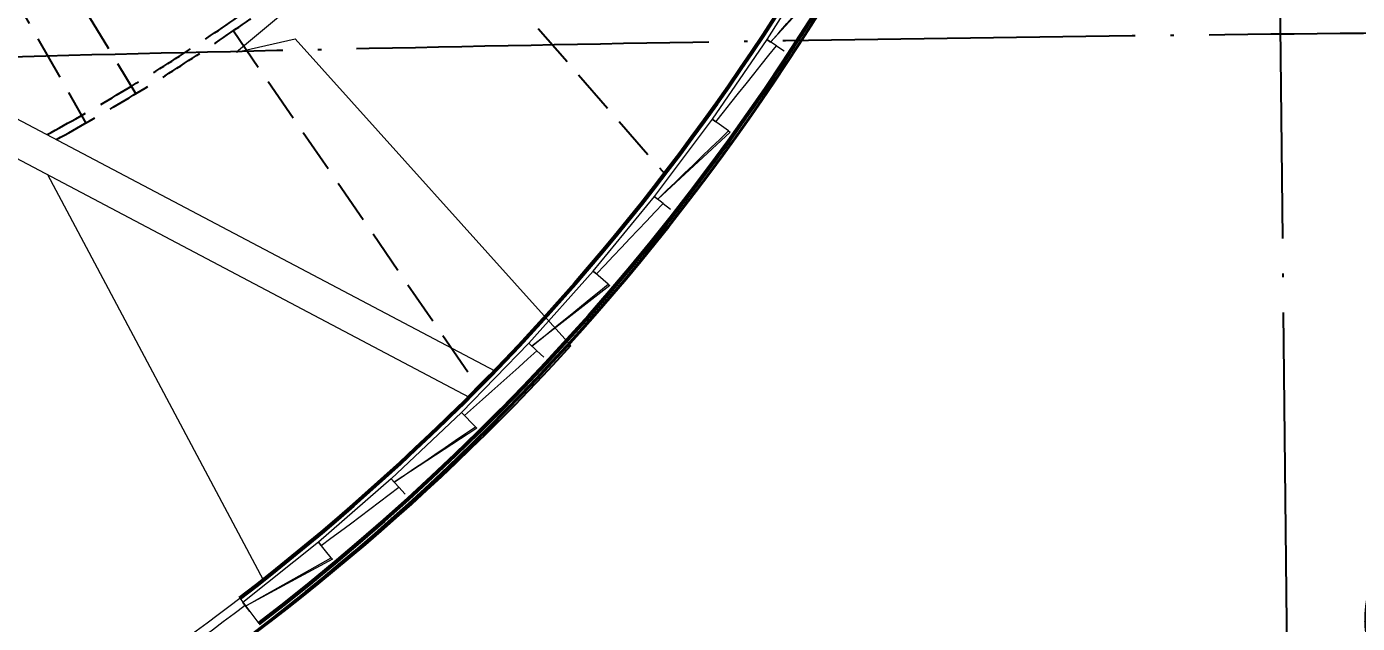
# Model space of a CAD drawing. Header units: millimetres. Extents: x 347599 to 1495443, y -100002 to 152717.
# Drawn here: x 1402459 to 1410013, y 9897 to 13287 of the extents above; entities that cross this region are included whole.
import ezdxf

# ---------------------------------------------------------------- set-up
doc = ezdxf.new("R2010")
doc.units = ezdxf.units.MM
doc.header["$LTSCALE"] = 1000
doc.header["$PDMODE"] = 1
for name, pattern in [('E-RG-1F$0$$0$DOTE', [2.42, 2, -0.2, 0.02, -0.2]), ('E1-RD-1F$0$DASH', [0.35, 0.25, -0.1]), ('XRE1$0$DASH', [0.35, 0.25, -0.1])]:
    doc.linetypes.add(name, pattern=pattern)
doc.layers.get('0').update_dxf_attribs({"linetype": 'CONTINUOUS'})
doc.layers.get('Defpoints').update_dxf_attribs({"linetype": 'CONTINUOUS'})
for name, color, linetype in [('A—墙体', 7, 'CONTINUOUS'), ('A—楼梯、电梯、栏杆', 50, 'CONTINUOUS'), ('A—设备管丼、主管符号', 50, 'CONTINUOUS'), ('A—轴线、尺寸', 1, 'CONTINUOUS'), ('E1-RD-1F$0$C-NAME-DIM100', 13, 'CONTINUOUS'), ('轴线100', 1, 'CONTINUOUS')]:
    doc.layers.add(name, color=color, linetype=linetype)
for name, color, linetype, lineweight in [('E1-RD-1F$0$$0$A-GLAZ', 140, 'CONTINUOUS', 5), ('E1-RD-1F$0$$3$A-FLOR-STRS', 2, 'CONTINUOUS', 5), ('E1-RD-1F$0$$3$A-WALL', 7, 'CONTINUOUS', 5), ('E1-RD-1F$0$A-FLOR-STRS', 2, 'CONTINUOUS', 5), ('E1-RD-1F$0$A-WALL', 7, 'CONTINUOUS', 5)]:
    doc.layers.add(name, color=color, linetype=linetype, lineweight=lineweight)
doc.styles.add('ARIAL', font='simhei.ttf', dxfattribs={"width": 0.9})
doc.dimstyles.new('200', dxfattribs={"dimscale": 200, "dimtxt": 2.5, "dimasz": 2, "dimexe": 1, "dimexo": 1, "dimgap": 0.8, "dimtad": 1, "dimdec": 0, "dimdsep": 46, "dimtxsty": 'ARIAL', "dimblk1": 'ARCHTICK', "dimblk2": 'ARCHTICK', "dimsah": 1, "dimcen": -0.9, "dimdle": 1, "dimclrd": 256, "dimclre": 256, "dimclrt": 40, "dimaunit": 1, "dimadec": 0, "dimazin": 0, "dimtfac": 0.35, "dimtdec": 0, "dimtix": 1, "dimtmove": 2, "dimatfit": 3, "dimldrblk": 'ARCHTICK', "dimfxl": 0, "dimtvp": 0.8, "dimtolj": 1, "dimtzin": 0, "dimarcsym": 0})
doc.dimstyles.new('副本 100', dxfattribs={"dimscale": 100, "dimtxt": 2.5, "dimasz": 2, "dimexe": 1, "dimexo": 1, "dimgap": 0.8, "dimtad": 1, "dimdec": 0, "dimdsep": 46, "dimtxsty": 'ARIAL', "dimblk1": 'ARCHTICK', "dimblk2": 'ARCHTICK', "dimsah": 1, "dimcen": -0.9, "dimdle": 1, "dimclrd": 256, "dimclre": 256, "dimclrt": 40, "dimaunit": 1, "dimadec": 0, "dimazin": 0, "dimtfac": 0.35, "dimtdec": 0, "dimtix": 1, "dimtmove": 2, "dimatfit": 3, "dimldrblk": 'ARCHTICK', "dimfxl": 0, "dimtvp": 0.8, "dimtolj": 1, "dimtzin": 0, "dimarcsym": 0})

# ---------------------------------------------------------------- blocks, each defined once
blk = doc.blocks.new('E1-RD-1F$0$$0$Adaptive - Lecture Hall Scale - Material 1-V87-E1b 和 E1c 号楼一层平面图 BLDG E1b AND E1c FIRST FLOOR PLAN')
at = {"layer": 'E1-RD-1F$0$$0$A-GLAZ', "lineweight": 13}
for p, q in [((96620.3, 20974.4), (96433, 20459)), ((96728.3, 20937.7), (96620.3, 20974.4)), ((96433, 20459), (96456.3, 20449.9))]:
    blk.add_line(p, q, dxfattribs=at)
at = {"layer": 'E1-RD-1F$0$$0$A-GLAZ', "color": 8}
for p, q in [((96738.7, 20934.1), (96456.3, 20449.9)), ((96728.3, 20937.7), (96738.7, 20934.1))]:
    blk.add_line(p, q, dxfattribs=at)
at = {"layer": 'E1-RD-1F$0$$0$A-GLAZ', "lineweight": 13, "flags": 128}
blk.add_lwpolyline([(96456.3, 20449.9), (96490.3, 20510.9), (96524.3, 20571.9), (96558.3, 20632.8), (96592.3, 20693.8), (96626.3, 20754.8), (96660.3, 20815.7), (96694.3, 20876.7), (96728.3, 20937.7)], dxfattribs=at)
blk = doc.blocks.new('E1-RD-1F$0$$0$Adaptive - Lecture Hall Scale - Material 2-V88-E1b 和 E1c 号楼一层平面图 BLDG E1b AND E1c FIRST FLOOR PLAN')
at = {"layer": 'E1-RD-1F$0$$0$A-GLAZ', "lineweight": 13}
for p, q in [((93450.8, 15904.6), (93053.3, 15526.8)), ((93495.9, 15859.1), (93450.8, 15904.6)), ((93053.3, 15526.8), (93070.2, 15508.3))]:
    blk.add_line(p, q, dxfattribs=at)
at = {"layer": 'E1-RD-1F$0$$0$A-GLAZ', "color": 8}
blk.add_line((93495.9, 15859.1), (93533.6, 15821.1), dxfattribs=at)
at = {"layer": 'E1-RD-1F$0$$0$A-GLAZ', "lineweight": 13, "flags": 128}
blk.add_lwpolyline([(93070.2, 15508.3), (93123.4, 15552.2), (93176.6, 15596), (93229.8, 15639.9), (93283, 15683.7), (93336.3, 15727.6), (93389.5, 15771.4), (93442.7, 15815.2), (93495.9, 15859.1)], dxfattribs=at)
blk = doc.blocks.new('E1-RD-1F$0$$0$Adaptive - Lecture Hall Scale - Material 3-V89-E1b 和 E1c 号楼一层平面图 BLDG E1b AND E1c FIRST FLOOR PLAN')
at = {"layer": 'E1-RD-1F$0$$0$A-GLAZ', "lineweight": 13}
for p, q in [((92640.3, 15166.1), (92212.5, 14823)), ((92681.4, 15117), (92640.3, 15166.1)), ((92212.5, 14823), (92227.7, 14803.2))]:
    blk.add_line(p, q, dxfattribs=at)
at = {"layer": 'E1-RD-1F$0$$0$A-GLAZ', "color": 8}
blk.add_line((92681.4, 15117), (92715.7, 15076), dxfattribs=at)
at = {"layer": 'E1-RD-1F$0$$0$A-GLAZ', "lineweight": 13, "flags": 128}
blk.add_lwpolyline([(92227.7, 14803.2), (92284.4, 14842.4), (92341.1, 14881.7), (92397.8, 14920.9), (92454.6, 14960.1), (92511.3, 14999.3), (92568, 15038.5), (92624.7, 15077.8), (92681.4, 15117)], dxfattribs=at)
blk = doc.blocks.new('E1-RD-1F$0$$0$Adaptive - Lecture Hall Scale - Material 1-10443833-E1b 和 E1c 号楼一层平面图 BLDG E1b AND E1c FIRST FLOOR PLAN')
at = {"layer": 'E1-RD-1F$0$$0$A-GLAZ', "lineweight": 13}
for p, q in [((96785.8, 21497.2), (96620.3, 20974.4)), ((96847.3, 21479.1), (96785.8, 21497.2)), ((96620.3, 20974.4), (96644, 20966.3))]:
    blk.add_line(p, q, dxfattribs=at)
at = {"layer": 'E1-RD-1F$0$$0$A-GLAZ', "color": 8}
blk.add_line((96847.3, 21479.1), (96898.6, 21464.1), dxfattribs=at)
at = {"layer": 'E1-RD-1F$0$$0$A-GLAZ', "lineweight": 13, "flags": 128}
blk.add_lwpolyline([(96644, 20966.3), (96669.4, 21030.4), (96694.8, 21094.5), (96720.2, 21158.6), (96745.6, 21222.7), (96771, 21286.8), (96796.5, 21350.9), (96821.9, 21415), (96847.3, 21479.1)], dxfattribs=at)
blk = doc.blocks.new('_ArchTick')
at = {"color": 0, "linetype": 'ByBlock', "const_width": 0.4}
blk.add_lwpolyline([(-0.5, -0.5), (0.5, 0.5)], dxfattribs=at)
blk = doc.blocks.new('*D330')
at = {"layer": 'A—轴线、尺寸', "linetype": 'ByBlock', "lineweight": -2}
blk.add_arc((1409755.1, -3643.4), 13192.6, 84.93223, 90.6028, dxfattribs=at)
at = {"layer": 'Defpoints', "color": 0, "linetype": 'ByBlock'}
for p in [(1409332.3, 36540.2), (1413318.2, 36535.5), (1410486.4, 9529), (1409640.6, 7243.7), (1410716.9, 7201.6)]:
    blk.add_point(p, dxfattribs=at)
at = {"layer": 'A—轴线、尺寸', "linetype": 'ByBlock', "lineweight": -2, "xscale": 400, "yscale": 400, "zscale": 400}
for p, rotation in [((1409616.3, 9548.6), 180.6028049633472), ((1410920.5, 9497.7), 354.9322288702159)]:
    blk.add_blockref('_ArchTick', p, dxfattribs=dict(at, rotation=rotation))
at = {"layer": 'A—轴线、尺寸', "color": 40, "linetype": 'ByBlock', "insert": (1410285, 9949), "char_height": 500, "attachment_point": 5, "rotation": 357.76752, "style": 'ARIAL'}
blk.add_mtext('\\A1;6°', dxfattribs=at)
blk = doc.blocks.new('*D573')
at = {"layer": 'Defpoints', "color": 0, "linetype": 'E-RG-1F$0$$0$DOTE'}
for p in [(1409332.3, 36540.2), (1413318.2, 36535.5), (1410486.4, 9529), (1409640.6, 7243.7), (1410716.9, 7201.6)]:
    blk.add_point(p, dxfattribs=at)
at = {"layer": '轴线100', "linetype": 'E-RG-1F$0$$0$DOTE', "lineweight": -2}
blk.add_arc((1409755.1, -3643.4), 13192.6, 84.93223, 90.6028, dxfattribs=at)
at = {"layer": '轴线100', "linetype": 'E-RG-1F$0$$0$DOTE', "lineweight": -2, "xscale": 200, "yscale": 200, "zscale": 200}
for p, rotation in [((1409616.3, 9548.6), 180.6028049633472), ((1410920.5, 9497.7), 354.9322288702159)]:
    blk.add_blockref('_ArchTick', p, dxfattribs=dict(at, rotation=rotation))
at = {"layer": '轴线100', "color": 40, "linetype": 'E-RG-1F$0$$0$DOTE', "insert": (1410278, 9769.1), "char_height": 300, "attachment_point": 5, "rotation": 357.76752, "style": 'ARIAL'}
blk.add_mtext('\\A1;6°', dxfattribs=at)

msp = doc.modelspace()

# ---------------------------------------------------------------- linework, layer by layer
at = {"layer": 'A—墙体'}
msp.add_arc((1395755.2, 20348.5), 13200, 286.33476, 357.99944, dxfattribs=at)
at = {"layer": 'A—楼梯、电梯、栏杆', "linetype": 'XRE1$0$DASH'}
for p, q in [((1402067.1, 14572.4), (1403078.7, 12905.3)), ((1401830.5, 14433.4), (1402794.6, 12738.4)), ((1404674, 14069.2), (1406080.9, 12449.6)), ((1403632.1, 13263), (1405024.4, 11236.7))]:
    msp.add_line(p, q, dxfattribs=at)
for radius, start in [(11594.8, 298.52548), (11644.8, 298.68896)]:
    msp.add_arc((1397037.5, 22860.5), radius, start, 331.8998, dxfattribs=at)
at = {"layer": 'A—设备管丼、主管符号'}
msp.add_lwpolyline([(1402597.7, 14953.1, -0.116777), (1398472.5, 13298.5), (1399320, 7669.3, 0.14292), (1405548.2, 11475.5)], format="xyb", dxfattribs=at)
at = {"layer": 'A—轴线、尺寸', "linetype": 'E-RG-1F$0$$0$DOTE'}
msp.add_line((1409640.6, 7243.7), (1409332.3, 36540.2), dxfattribs=at)
msp.add_arc((1414706.3, -474229.7), 487500, 90.131059, 98.027565, dxfattribs=at)
at = {"layer": 'E1-RD-1F$0$$0$A-GLAZ', "lineweight": 13}
for p, q in [((1406350.5, 12760.7), (1406021.2, 12322.3)), ((1406350.5, 12760.7), (1406021.2, 12322.3)), ((1406443.1, 12694.1), (1406350.5, 12760.7)), ((1406443.1, 12694.1), (1406350.5, 12760.7)), ((1406021.2, 12322.3), (1406040.8, 12306.8)), ((1406021.2, 12322.3), (1406040.8, 12306.8)), ((1405673.7, 11898), (1405308.7, 11488.8)), ((1405673.7, 11898), (1405308.7, 11488.8)), ((1405760.4, 11823.9), (1405673.7, 11898)), ((1405760.4, 11823.9), (1405673.7, 11898)), ((1405308.7, 11488.8), (1405327, 11471.8)), ((1405308.7, 11488.8), (1405327, 11471.8)), ((1404926.8, 11095.2), (1404528.7, 10718.1)), ((1404926.8, 11095.2), (1404528.7, 10718.1)), ((1405006.9, 11014.1), (1404926.8, 11095.2)), ((1405006.9, 11014.1), (1404926.8, 11095.2)), ((1404528.7, 10718.1), (1404545.5, 10699.6)), ((1404528.7, 10718.1), (1404545.5, 10699.6)), ((1404115.1, 10358), (1403686.8, 10015.6)), ((1404115.1, 10358), (1403686.8, 10015.6)), ((1404188.2, 10270.4), (1404115.1, 10358)), ((1404188.2, 10270.4), (1404115.1, 10358)), ((1403686.8, 10015.6), (1403702, 9995.7)), ((1403725.7, 9964.7), (1403686.8, 10015.6)), ((1403686.8, 10015.6), (1403702, 9995.7)), ((1403725.7, 9964.7), (1403686.8, 10015.6))]:
    msp.add_line(p, q, dxfattribs=at)
at = {"layer": 'E1-RD-1F$0$$0$A-GLAZ', "color": 8}
for p, q in [((1406443.1, 12694.1), (1406452, 12687.7)), ((1406443.1, 12694.1), (1406452, 12687.7)), ((1406452, 12687.7), (1406040.8, 12306.8)), ((1406452, 12687.7), (1406040.8, 12306.8)), ((1405768.7, 11816.8), (1405327, 11471.8)), ((1405768.7, 11816.8), (1405327, 11471.8)), ((1405760.4, 11823.9), (1405768.7, 11816.8)), ((1405760.4, 11823.9), (1405768.7, 11816.8)), ((1405014.6, 11006.3), (1404545.5, 10699.6)), ((1405014.6, 11006.3), (1404545.5, 10699.6)), ((1405006.9, 11014.1), (1405014.6, 11006.3)), ((1405006.9, 11014.1), (1405014.6, 11006.3)), ((1404195.2, 10262), (1403702, 9995.7)), ((1404195.2, 10262), (1403702, 9995.7)), ((1404188.2, 10270.4), (1404195.2, 10262)), ((1404188.2, 10270.4), (1404195.2, 10262)), ((1403668.1, 10040), (1403777.5, 9897.1)), ((1403668.1, 10040), (1403777.5, 9897.1))]:
    msp.add_line(p, q, dxfattribs=at)
at = {"layer": 'E1-RD-1F$0$$0$A-GLAZ', "lineweight": 13, "flags": 128}
for points in [[(1406040.8, 12306.8), (1406091.1, 12355.2), (1406141.4, 12403.7), (1406191.7, 12452.1), (1406242, 12500.5), (1406292.3, 12548.9), (1406342.6, 12597.3), (1406392.8, 12645.7), (1406443.1, 12694.1)], [(1406040.8, 12306.8), (1406091.1, 12355.2), (1406141.4, 12403.7), (1406191.7, 12452.1), (1406242, 12500.5), (1406292.3, 12548.9), (1406342.6, 12597.3), (1406392.8, 12645.7), (1406443.1, 12694.1)], [(1405327, 11471.8), (1405381.1, 11515.8), (1405435.3, 11559.8), (1405489.5, 11603.8), (1405543.7, 11647.9), (1405597.8, 11691.9), (1405652, 11735.9), (1405706.2, 11779.9), (1405760.4, 11823.9)], [(1405327, 11471.8), (1405381.1, 11515.8), (1405435.3, 11559.8), (1405489.5, 11603.8), (1405543.7, 11647.9), (1405597.8, 11691.9), (1405652, 11735.9), (1405706.2, 11779.9), (1405760.4, 11823.9)], [(1404545.5, 10699.6), (1404603.2, 10738.9), (1404660.9, 10778.2), (1404718.5, 10817.5), (1404776.2, 10856.9), (1404833.9, 10896.2), (1404891.6, 10935.5), (1404949.3, 10974.8), (1405006.9, 11014.1)], [(1404545.5, 10699.6), (1404603.2, 10738.9), (1404660.9, 10778.2), (1404718.5, 10817.5), (1404776.2, 10856.9), (1404833.9, 10896.2), (1404891.6, 10935.5), (1404949.3, 10974.8), (1405006.9, 11014.1)], [(1403702, 9995.7), (1403762.8, 10030.1), (1403823.5, 10064.4), (1403884.3, 10098.7), (1403945.1, 10133.1), (1404005.9, 10167.4), (1404066.6, 10201.7), (1404127.4, 10236.1), (1404188.2, 10270.4)], [(1403702, 9995.7), (1403762.8, 10030.1), (1403823.5, 10064.4), (1403884.3, 10098.7), (1403945.1, 10133.1), (1404005.9, 10167.4), (1404066.6, 10201.7), (1404127.4, 10236.1), (1404188.2, 10270.4)]]:
    msp.add_lwpolyline(points, dxfattribs=at)
at = {"layer": 'E1-RD-1F$0$$3$A-FLOR-STRS'}
msp.add_line((1402577, 12445.8), (1403801.5, 10143.6), dxfattribs=at)
msp.add_line((1402577, 12445.8), (1403801.5, 10143.6), dxfattribs=at)
for radius, end in [(13020, 307.43718), (13020, 307.43718), (13070, 307.43717), (13070, 307.43717)]:
    msp.add_arc((1395753.3, 20378.2), radius, 285.77737, end, dxfattribs=at)
at = {"layer": 'E1-RD-1F$0$$3$A-WALL', "lineweight": 53}
for radius, start, end in [(13200, 307.43715, 357.99944), (13200, 307.43715, 357.99944), (13020, 307.43718, 340.87046), (13020, 307.43718, 340.87046)]:
    msp.add_arc((1395753.3, 20378.2), radius, start, end, dxfattribs=at)
at = {"layer": 'E1-RD-1F$0$A-FLOR-STRS'}
for p, q in [((1401563.5, 13207.4), (1405116.2, 11330.7)), ((1401563.5, 13207.4), (1405116.2, 11330.7)), ((1401470, 13030.6), (1404969.9, 11181.8)), ((1401470, 13030.6), (1404969.9, 11181.8))]:
    msp.add_line(p, q, dxfattribs=at)
msp.add_lwpolyline([(1402597.7, 14953.1), (1403829.4, 13487.6), (1404151.8, 13561.3), (1403650.2, 13141.2), (1403982.7, 13216.8), (1405548.1, 11475.6)], dxfattribs=at)
at = {"layer": 'E1-RD-1F$0$A-WALL', "lineweight": 40}
msp.add_arc((1395755.2, 20348.5), 13200, 286.33476, 357.99944, dxfattribs=at)
at = {"layer": 'E1-RD-1F$0$C-NAME-DIM100', "linetype": 'E1-RD-1F$0$DASH'}
for p, q in [((1402067.1, 14572.4), (1403078.7, 12905.3)), ((1401830.5, 14433.4), (1402794.6, 12738.4)), ((1404674, 14069.2), (1406080.9, 12449.6)), ((1403632.1, 13263), (1405024.4, 11236.7))]:
    msp.add_line(p, q, dxfattribs=at)
for radius, start in [(11594.8, 298.52548), (11644.8, 298.68896)]:
    msp.add_arc((1397037.5, 22860.5), radius, start, 331.8998, dxfattribs=at)
at = {"layer": '轴线100', "linetype": 'E-RG-1F$0$$0$DOTE'}
msp.add_line((1409640.6, 7243.7), (1409332.3, 36540.2), dxfattribs=at)
for centre, radius, start, end in [((1415420.8, -479683.1), 495000, 90.381865, 98.026074), ((1414706.3, -474229.7), 487500, 90.131059, 98.027565)]:
    msp.add_arc(centre, radius, start, end, dxfattribs=at)

# ---------------------------------------------------------------- block references
at = {"layer": 'E1-RD-1F$0$$0$A-GLAZ', "color": 8}
for name, p, rotation in [('E1-RD-1F$0$$0$Adaptive - Lecture Hall Scale - Material 1-V87-E1b 和 E1c 号楼一层平面图 BLDG E1b AND E1c FIRST FLOOR PLAN', (1308082.1, 13466), 347.8745960306732), ('E1-RD-1F$0$$0$Adaptive - Lecture Hall Scale - Material 1-V87-E1b 和 E1c 号楼一层平面图 BLDG E1b AND E1c FIRST FLOOR PLAN', (1308082.1, 13466), 347.8745960306732), ('E1-RD-1F$0$$0$Adaptive - Lecture Hall Scale - Material 2-V88-E1b 和 E1c 号楼一层平面图 BLDG E1b AND E1c FIRST FLOOR PLAN', (1318530.3, -21701.1), 11.95264847549659), ('E1-RD-1F$0$$0$Adaptive - Lecture Hall Scale - Material 2-V88-E1b 和 E1c 号楼一层平面图 BLDG E1b AND E1c FIRST FLOOR PLAN', (1318530.3, -21701.1), 11.95264847549659), ('E1-RD-1F$0$$0$Adaptive - Lecture Hall Scale - Material 3-V89-E1b 和 E1c 号楼一层平面图 BLDG E1b AND E1c FIRST FLOOR PLAN', (1318530.3, -21701.1), 11.95264847549659), ('E1-RD-1F$0$$0$Adaptive - Lecture Hall Scale - Material 3-V89-E1b 和 E1c 号楼一层平面图 BLDG E1b AND E1c FIRST FLOOR PLAN', (1318530.3, -21701.1), 11.95264847549659), ('E1-RD-1F$0$$0$Adaptive - Lecture Hall Scale - Material 2-V88-E1b 和 E1c 号楼一层平面图 BLDG E1b AND E1c FIRST FLOOR PLAN', (1312578.7, -8188), 2.321427497567184), ('E1-RD-1F$0$$0$Adaptive - Lecture Hall Scale - Material 2-V88-E1b 和 E1c 号楼一层平面图 BLDG E1b AND E1c FIRST FLOOR PLAN', (1312578.7, -8188), 2.321427497567184), ('E1-RD-1F$0$$0$Adaptive - Lecture Hall Scale - Material 1-10443833-E1b 和 E1c 号楼一层平面图 BLDG E1b AND E1c FIRST FLOOR PLAN', (1310710, 42775.6), 328.6121540748135), ('E1-RD-1F$0$$0$Adaptive - Lecture Hall Scale - Material 1-10443833-E1b 和 E1c 号楼一层平面图 BLDG E1b AND E1c FIRST FLOOR PLAN', (1310710, 42775.6), 328.6121540748135)]:
    msp.add_blockref(name, p, dxfattribs=dict(at, rotation=rotation))

# ---------------------------------------------------------------- dimensions: what is measured, and where the dimension line sits
at = {"layer": 'A—轴线、尺寸', "linetype": 'ByBlock'}
dim = msp.add_angular_dim_2l(base=(1410486.4, 9529), line1=((1409640.6, 7243.7), (1409332.3, 36540.2)), line2=((1410716.9, 7201.6), (1413318.2, 36535.5)), dimstyle='200', dxfattribs=at)
dim.commit()
dim.dimension.update_dxf_attribs({"geometry": '*D330', "text_midpoint": (1410285, 9949)})
at = {"layer": '轴线100', "linetype": 'E-RG-1F$0$$0$DOTE'}
dim = msp.add_angular_dim_2l(base=(1410486.4, 9529), line1=((1409640.6, 7243.7), (1409332.3, 36540.2)), line2=((1410716.9, 7201.6), (1413318.2, 36535.5)), dimstyle='副本 100', override={"dimtxt": 3}, dxfattribs=at)
dim.commit()
dim.dimension.update_dxf_attribs({"geometry": '*D573', "text_midpoint": (1410278, 9769.1)})

doc.saveas('drawing.dxf')
